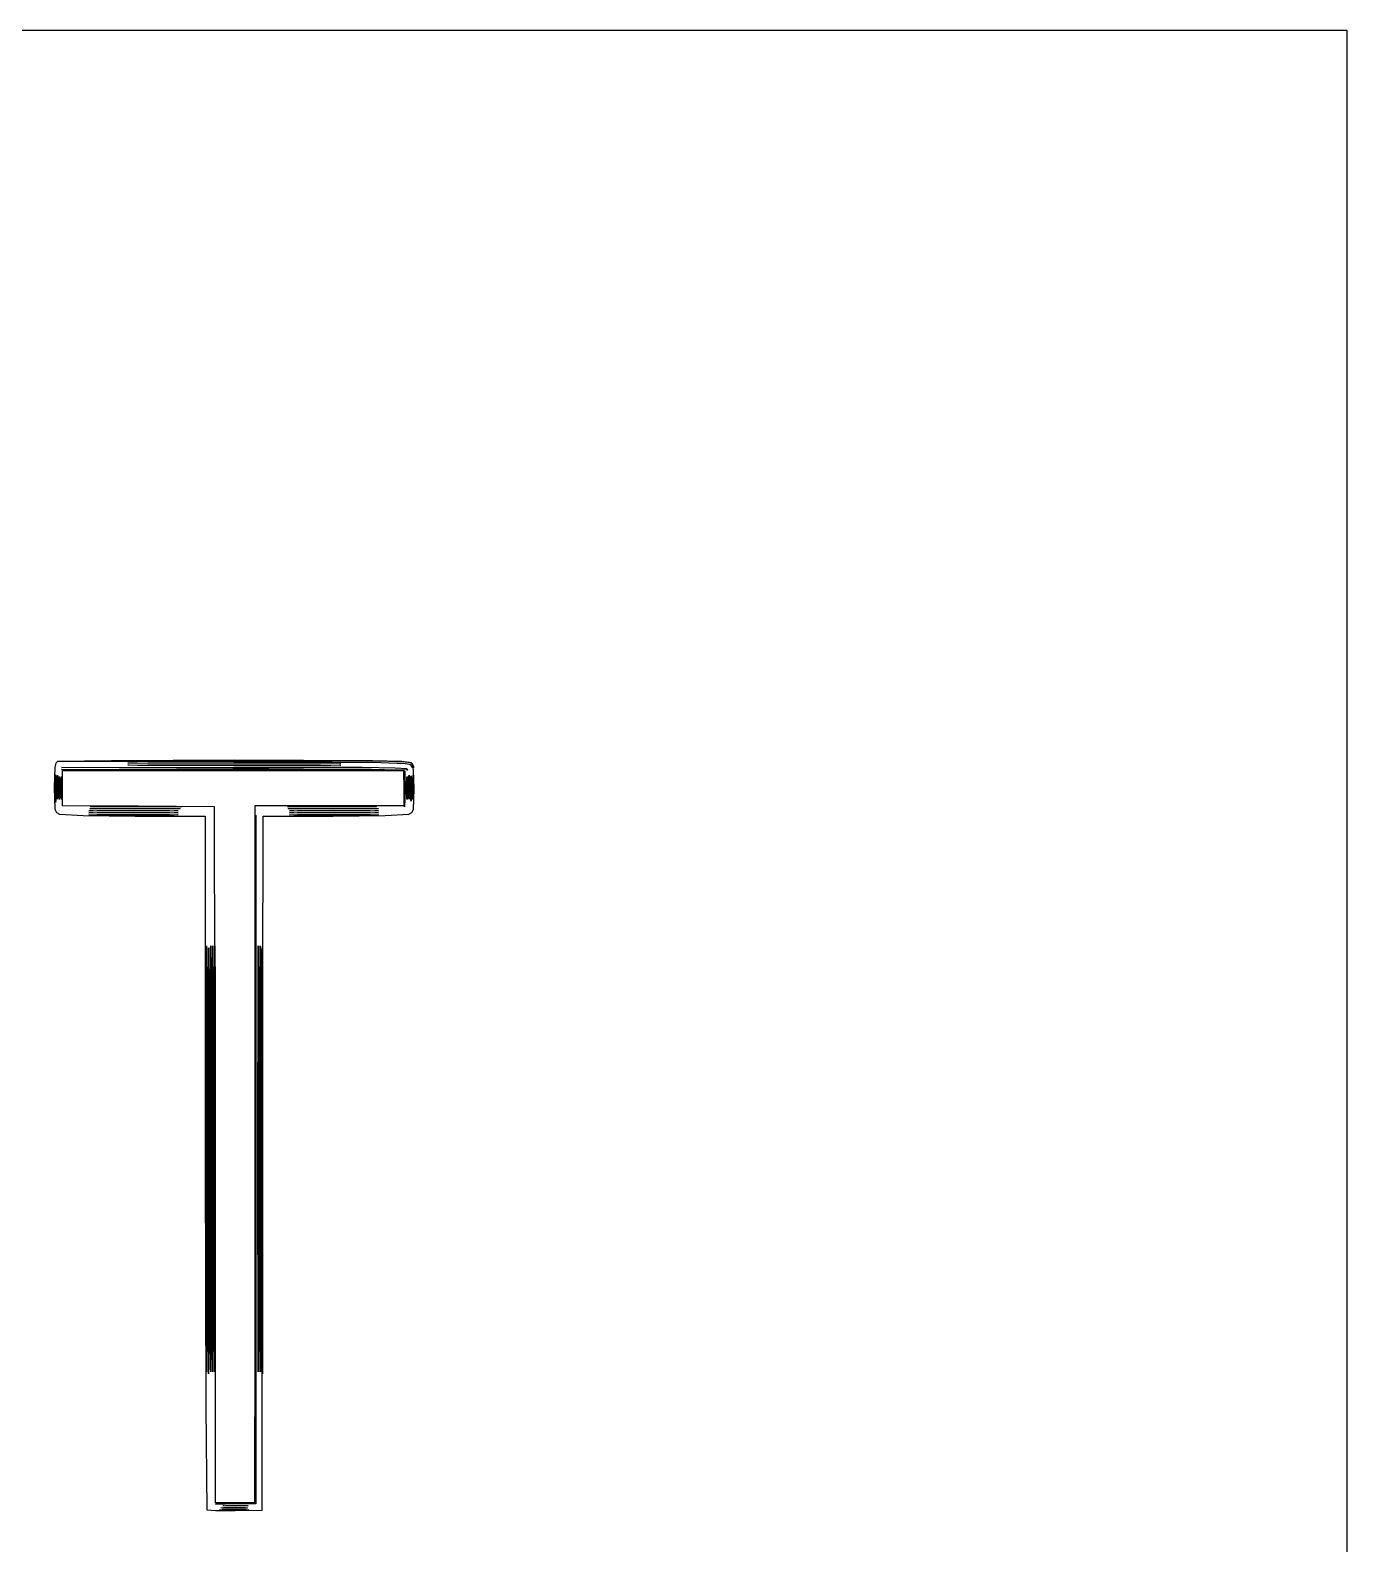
# Model space of a CAD drawing. Extents: x 0 to 635, y 0 to 635.
# Drawn here: x 410.4 to 635, y 376.8 to 635 of the extents above; entities that cross this region are included whole.
import ezdxf

# ---------------------------------------------------------------- set-up
doc = ezdxf.new("R2010")
doc.units = 0

msp = doc.modelspace()

# ---------------------------------------------------------------- linework, layer by layer
at = {"layer": 'Layer 1'}
for p, q in [((317.5, 635), (635, 635)), ((635, 635), (635, 317.5)), ((414.618448, 509.294275), (414.51406, 505.83642)), ((414.788439, 509.98247), (414.618448, 509.294275)), ((415.07208, 510.25487), (414.788439, 509.98247)), ((415.04354, 510.29716), (445.07464, 510.38336)), ((445.12964, 510.20496), (415.04354, 510.29716)), ((424.193555, 510.406084), (415.07208, 510.25487)), ((415.7482, 508.88635), (444.9516, 508.97245)), ((444.9406, 508.79405), (415.7482, 508.88635)), ((415.749, 509.24114), (445.0969, 509.32624)), ((445.206, 509.05866), (415.749, 509.24114)), ((415.925, 505.711), (415.925, 508.706)), ((415.925, 508.706), (445.029, 508.706)), ((445.34038, 510.469), (424.193555, 510.406084)), ((427.040333, 509.982658), (427.08258, 509.991045)), ((427.305528, 509.974742), (427.040333, 509.982658)), ((427.040333, 509.62952), (427.08258, 509.637917)), ((427.305528, 509.621596), (427.040333, 509.62952)), ((427.08258, 509.991045), (430.477, 510.02832)), ((427.08258, 509.637917), (430.477, 509.67525)), ((428.728038, 509.96052), (427.305528, 509.974742)), ((428.728038, 509.607362), (427.305528, 509.621596)), ((445.2055, 509.93232), (428.728038, 509.96052)), ((445.2055, 509.57915), (428.728038, 509.607362)), ((430.477, 510.02832), (459.934, 510.02832)), ((430.477, 510.02832), (430.477, 510.02832)), ((430.477, 509.67525), (459.934, 509.67525)), ((430.477, 509.67525), (430.477, 509.67525)), ((474.133, 508.70175), (444.9406, 508.79405)), ((444.9516, 508.97245), (468.634862, 508.952396)), ((445.029, 508.706), (474.133, 508.706)), ((445.07464, 510.38336), (470.119928, 510.364421)), ((445.0969, 509.32624), (467.055063, 509.300286)), ((470.215636, 510.037425), (445.12964, 510.20496)), ((461.683004, 509.96052), (445.2055, 509.93232)), ((461.683004, 509.6074), (445.2055, 509.57915)), ((445.20591, 509.05861), (445.206, 509.05866)), ((474.77181, 508.79099), (445.20591, 509.05861)), ((468.775324, 510.378295), (445.34038, 510.469)), ((459.934, 510.02832), (463.328453, 509.991045)), ((459.934, 509.67525), (463.328453, 509.637959)), ((463.105511, 509.974742), (461.683004, 509.96052)), ((463.105511, 509.62164), (461.683004, 509.6074)), ((463.370703, 509.982658), (463.105511, 509.974742)), ((463.370703, 509.629565), (463.105511, 509.62164)), ((463.328453, 509.991045), (463.370703, 509.982658)), ((463.328453, 509.637959), (463.370703, 509.629565)), ((467.055063, 509.300286), (472.693558, 509.206049)), ((468.634862, 508.952396), (473.074364, 508.821294)), ((473.812942, 510.247895), (468.775324, 510.378295)), ((470.119928, 510.364421), (474.356463, 510.213635)), ((474.36559, 509.861005), (470.215636, 510.037425)), ((472.693558, 509.206049), (474.6628, 509.05861)), ((473.074364, 508.821294), (474.020127, 508.717909)), ((475.47398, 510.04567), (473.812942, 510.247895)), ((474.020127, 508.717909), (474.3362, 508.58642)), ((474.133, 508.706), (474.133, 505.707)), ((474.204, 505.61698), (474.133, 508.70175)), ((474.3362, 508.58642), (474.3961, 505.32322)), ((474.356463, 510.213635), (475.217976, 510.090842)), ((475.163852, 509.732423), (474.36559, 509.861005)), ((474.6628, 509.05861), (474.77181, 508.79099)), ((475.42394, 509.57037), (475.163852, 509.732423)), ((475.217976, 510.090842), (475.55204, 509.93185)), ((475.42398, 509.5704), (475.42394, 509.57037)), ((475.624746, 509.241111), (475.42398, 509.5704)), ((475.657997, 509.608227), (475.47398, 510.04567)), ((475.55204, 509.93185), (475.813408, 509.498329)), ((475.81517, 509.21108), (475.624746, 509.241111)), ((475.79042, 508.720515), (475.657997, 509.608227)), ((475.89731, 505.62722), (475.79042, 508.720515)), ((475.813408, 509.498329), (475.81517, 509.21108)), ((414.6454, 505.70735), (414.683628, 507.848349)), ((414.683628, 507.848349), (414.724721, 508.032977)), ((414.724721, 508.032977), (414.77452, 507.54656)), ((414.77452, 507.54656), (414.77452, 503.666)), ((414.99452, 505.88386), (415.033347, 507.758548)), ((415.033347, 507.758548), (415.07536, 507.945754)), ((415.07536, 507.945754), (415.12664, 507.55956)), ((415.12664, 507.55956), (415.12664, 504.20817)), ((415.3453, 505.70661), (415.383843, 507.511662)), ((415.383843, 507.511662), (415.425937, 507.720444)), ((415.425937, 507.720444), (415.47784, 507.39295)), ((415.47784, 507.39295), (415.48184, 504.21795)), ((415.6965, 505.70663), (415.735043, 507.511682)), ((415.735043, 507.511682), (415.777137, 507.720464)), ((415.777137, 507.720464), (415.82904, 507.39297)), ((415.82904, 507.39297), (415.83304, 504.21797)), ((474.6132, 505.70703), (474.651743, 507.512083)), ((474.651743, 507.512083), (474.693837, 507.720864)), ((474.693837, 507.720864), (474.74574, 507.39337)), ((474.74574, 507.39337), (474.74974, 504.21837)), ((474.9675, 505.88297), (475.006289, 507.757658)), ((475.006289, 507.757658), (475.048293, 507.944864)), ((475.048293, 507.944864), (475.09961, 507.55867)), ((475.09961, 507.55867), (475.09961, 504.20728)), ((475.32, 505.707), (475.359033, 507.650971)), ((475.359033, 507.650971), (475.400941, 507.816227)), ((475.400941, 507.816227), (475.45166, 507.37087)), ((475.45166, 507.37087), (475.45166, 503.8431)), ((475.6712, 505.88374), (475.70999, 507.758428)), ((475.70999, 507.758428), (475.751998, 507.945634)), ((475.751998, 507.945634), (475.80332, 507.55944)), ((475.80332, 507.55944), (475.80332, 504.20805)), ((414.51406, 505.83642), (414.628674, 502.120094)), ((414.64685, 505.70735), (414.6454, 505.70735)), ((414.683756, 503.506959), (414.64685, 505.70735)), ((414.724505, 503.258066), (414.683756, 503.506959)), ((414.77452, 503.666), (414.724505, 503.258066)), ((415.033317, 504.009181), (414.99452, 505.88386)), ((414.99452, 505.88386), (414.99452, 505.88386)), ((415.075326, 503.821975), (415.033317, 504.009181)), ((415.12664, 504.20817), (415.075326, 503.821975)), ((415.34732, 505.70661), (415.3453, 505.70661)), ((415.38764, 503.959631), (415.34732, 505.70661)), ((415.430216, 503.813706), (415.38764, 503.959631)), ((415.48184, 504.21795), (415.430216, 503.813706)), ((415.69853, 505.70663), (415.6965, 505.70663)), ((415.738845, 503.959651), (415.69853, 505.70663)), ((415.781417, 503.813726), (415.738845, 503.959651)), ((415.83304, 504.21797), (415.781417, 503.813726)), ((415.9246, 502.7176), (415.925, 505.711)), ((474.133, 505.707), (474.133, 502.708)), ((474.27485, 502.53218), (474.204, 505.61698)), ((474.3961, 505.32322), (474.27485, 502.53218)), ((474.61523, 505.70703), (474.6132, 505.70703)), ((474.655545, 503.960051), (474.61523, 505.70703)), ((474.698117, 503.814126), (474.655545, 503.960051)), ((474.74974, 504.21837), (474.698117, 503.814126)), ((475.006292, 504.008291), (474.9675, 505.88297)), ((474.9675, 505.88297), (474.9675, 505.88297)), ((475.048297, 503.821085), (475.006292, 504.008291)), ((475.09961, 504.20728), (475.048297, 503.821085)), ((475.32166, 505.707), (475.32, 505.707)), ((475.359165, 503.704264), (475.32166, 505.707)), ((475.400674, 503.475409), (475.359165, 503.704264)), ((475.45166, 503.8431), (475.400674, 503.475409)), ((475.709997, 504.009061), (475.6712, 505.88374)), ((475.6712, 505.88374), (475.6712, 505.88374)), ((475.752006, 503.821855), (475.709997, 504.009061)), ((475.80332, 504.20805), (475.752006, 503.821855)), ((475.781552, 502.099182), (475.89731, 505.62722)), ((414.628674, 502.120094), (414.897506, 501.554328)), ((414.897506, 501.554328), (415.41897, 501.28805)), ((415.41897, 501.28805), (419.456694, 501.0414)), ((428.8892, 502.6251), (415.9246, 502.7176)), ((419.456694, 501.0414), (428.29537, 500.944)), ((420.431771, 501.167565), (421.81151, 501.20843)), ((421.156757, 501.134123), (420.431771, 501.167565)), ((420.431871, 501.520125), (421.81161, 501.56099)), ((421.156857, 501.486682), (420.431871, 501.520125)), ((420.432821, 501.873559), (421.81256, 501.91443)), ((421.157807, 501.840114), (420.432821, 501.873559)), ((420.566837, 502.226566), (422.00999, 502.26732)), ((420.661619, 502.208733), (420.566837, 502.226566)), ((421.266397, 502.193174), (420.661619, 502.208733)), ((420.702626, 502.579543), (422.20926, 502.62023)), ((420.779871, 502.56174), (420.702626, 502.579543)), ((421.376705, 502.546204), (420.779871, 502.56174)), ((428.09607, 501.10333), (421.156757, 501.134123)), ((428.09617, 501.45589), (421.156857, 501.486682)), ((428.09712, 501.80932), (421.157807, 501.840114)), ((428.27179, 502.16231), (421.266397, 502.193174)), ((428.44813, 502.51531), (421.376705, 502.546204)), ((421.81151, 501.20843), (421.81154, 501.20843)), ((421.81154, 501.20843), (434.15874, 501.20865)), ((421.81161, 501.56099), (421.81164, 501.56099)), ((421.81164, 501.56099), (434.15884, 501.56121)), ((421.81256, 501.91443), (421.81259, 501.91443)), ((421.81259, 501.91443), (434.15979, 501.91465)), ((422.00999, 502.26732), (422.01, 502.26732)), ((422.01, 502.26732), (434.5336, 502.26732)), ((422.20926, 502.62023), (434.90926, 502.62002)), ((422.20926, 502.62023), (422.20926, 502.62023)), ((434.970214, 501.13436), (428.09607, 501.10333)), ((434.970314, 501.48692), (428.09617, 501.45589)), ((434.971264, 501.840355), (428.09712, 501.80932)), ((435.277187, 502.193178), (428.27179, 502.16231)), ((428.29537, 500.944), (440.267, 500.944)), ((435.58483, 502.545982), (428.44813, 502.51531)), ((441.8538, 502.5325), (428.8892, 502.6251)), ((434.15874, 501.20865), (435.624645, 501.167826)), ((434.15884, 501.56121), (435.624745, 501.520386)), ((434.15979, 501.91465), (435.625695, 501.873825)), ((434.5336, 502.26732), (435.976749, 502.22657)), ((434.90926, 502.62002), (436.329579, 502.5793)), ((435.550038, 501.149957), (434.970214, 501.13436)), ((435.550138, 501.502517), (434.970314, 501.48692)), ((435.551088, 501.855954), (434.971264, 501.840355)), ((435.881966, 502.208738), (435.277187, 502.193178)), ((435.624645, 501.167826), (435.550038, 501.149957)), ((435.624745, 501.520386), (435.550138, 501.502517)), ((435.625695, 501.873825), (435.551088, 501.855954)), ((436.214588, 502.561501), (435.58483, 502.545982)), ((435.976749, 502.22657), (435.881966, 502.208738)), ((436.329579, 502.5793), (436.214588, 502.561501)), ((440.267, 500.944), (440.267, 441.913)), ((441.943, 443.1776), (441.8538, 502.5325)), ((461.433, 502.708), (448.733, 502.708)), ((448.733, 502.708), (448.733, 443.265)), ((448.82198, 442.48432), (448.91278, 501.12082)), ((448.91278, 501.12082), (448.913, 442.383)), ((450.05725, 441.76567), (450.14645, 500.94417)), ((450.14645, 500.94417), (462.117, 500.944)), ((454.297697, 502.579119), (455.67744, 502.61999)), ((455.022684, 502.545674), (454.297697, 502.579119)), ((454.433541, 502.226566), (455.87669, 502.26732)), ((454.528324, 502.208733), (454.433541, 502.226566)), ((455.133102, 502.193174), (454.528324, 502.208733)), ((454.651177, 501.167565), (456.03092, 501.20843)), ((455.376164, 501.134123), (454.651177, 501.167565)), ((454.651277, 501.520125), (456.03102, 501.56099)), ((455.376264, 501.486682), (454.651277, 501.520125)), ((454.652227, 501.873559), (456.03197, 501.91443)), ((455.377214, 501.840114), (454.652227, 501.873559)), ((461.962, 502.51488), (455.022684, 502.545674)), ((462.1385, 502.16231), (455.133102, 502.193174)), ((462.31548, 501.10333), (455.376164, 501.134123)), ((462.31558, 501.45589), (455.376264, 501.486682)), ((462.31653, 501.80932), (455.377214, 501.840114)), ((455.67744, 502.61999), (455.67746, 502.61999)), ((455.67746, 502.61999), (468.02466, 502.6202)), ((455.87669, 502.26732), (455.8767, 502.26732)), ((455.8767, 502.26732), (468.4003, 502.26732)), ((456.03092, 501.20843), (456.03094, 501.20843)), ((456.03094, 501.20843), (468.37814, 501.20865)), ((456.03102, 501.56099), (456.03104, 501.56099)), ((456.03104, 501.56099), (468.37824, 501.56121)), ((456.03197, 501.91443), (456.03199, 501.91443)), ((456.03199, 501.91443), (468.37919, 501.91465)), ((474.133, 502.708), (461.433, 502.708)), ((468.836139, 502.54591), (461.962, 502.51488)), ((462.117, 500.944), (470.954887, 501.0414)), ((469.143896, 502.193178), (462.1385, 502.16231)), ((469.189619, 501.13436), (462.31548, 501.10333)), ((469.189719, 501.48692), (462.31558, 501.45589)), ((469.190669, 501.840355), (462.31653, 501.80932)), ((468.02466, 502.6202), (469.490569, 502.579376)), ((468.37814, 501.20865), (469.844049, 501.167826)), ((468.37824, 501.56121), (469.844149, 501.520386)), ((468.37919, 501.91465), (469.845099, 501.873825)), ((468.4003, 502.26732), (469.843455, 502.22657)), ((469.415963, 502.561507), (468.836139, 502.54591)), ((469.748673, 502.208738), (469.143896, 502.193178)), ((469.769443, 501.149957), (469.189619, 501.13436)), ((469.769543, 501.502517), (469.189719, 501.48692)), ((469.770493, 501.855954), (469.190669, 501.840355)), ((469.490569, 502.579376), (469.415963, 502.561507)), ((469.843455, 502.22657), (469.748673, 502.208738)), ((469.844049, 501.167826), (469.769443, 501.149957)), ((469.844149, 501.520386), (469.769543, 501.502517)), ((469.845099, 501.873825), (469.770493, 501.855954)), ((470.954887, 501.0414), (474.9924, 501.28805)), ((474.9924, 501.28805), (475.512577, 501.552633)), ((475.512577, 501.552633), (475.781552, 502.099182)), ((440.467087, 475.480277), (440.480747, 478.308099)), ((440.480747, 478.308099), (440.48835, 478.828916)), ((440.48835, 478.828916), (440.496405, 478.734279)), ((440.496405, 478.734279), (440.5322, 471.90034)), ((440.819088, 475.127888), (440.832747, 477.955709)), ((440.832747, 477.955709), (440.84035, 478.476526)), ((440.84035, 478.476526), (440.848405, 478.381889)), ((440.848405, 478.381889), (440.8842, 471.54795)), ((441.172087, 475.480277), (441.185747, 478.308099)), ((441.185747, 478.308099), (441.19335, 478.828916)), ((441.19335, 478.828916), (441.201405, 478.734279)), ((441.201405, 478.734279), (441.2372, 471.90034)), ((441.525087, 475.480668), (441.538747, 478.308489)), ((441.538747, 478.308489), (441.54635, 478.829306)), ((441.54635, 478.829306), (441.554405, 478.734669)), ((441.554405, 478.734669), (441.5902, 471.90073)), ((441.8771, 475.480668), (441.890771, 478.308489)), ((441.890771, 478.308489), (441.898382, 478.829306)), ((441.898382, 478.829306), (441.906447, 478.734669)), ((441.906447, 478.734669), (441.9423, 471.90073)), ((449.285327, 475.479987), (449.298987, 478.307809)), ((449.298987, 478.307809), (449.30659, 478.828626)), ((449.30659, 478.828626), (449.314645, 478.733989)), ((449.314645, 478.733989), (449.35044, 471.90005)), ((449.638908, 475.481148), (449.652567, 478.308969)), ((449.652567, 478.308969), (449.66017, 478.829786)), ((449.66017, 478.829786), (449.668225, 478.735149)), ((449.668225, 478.735149), (449.70402, 471.90121)), ((449.99128, 475.127587), (450.004951, 477.955409)), ((450.004951, 477.955409), (450.012562, 478.476226)), ((450.012562, 478.476226), (450.020627, 478.381589)), ((450.020627, 478.381589), (450.05648, 471.54765)), ((440.44, 442.55944), (440.467087, 475.480277)), ((440.792, 442.20705), (440.819088, 475.127888)), ((441.145, 442.55944), (441.172087, 475.480277)), ((441.498, 442.55983), (441.525087, 475.480668)), ((441.85, 442.55983), (441.8771, 475.480668)), ((449.25824, 442.55915), (449.285327, 475.479987)), ((449.61182, 442.56031), (449.638908, 475.481148)), ((449.96418, 442.20675), (449.99128, 475.127587)), ((440.5322, 471.90034), (440.5322, 412.98644)), ((440.8842, 471.54795), (440.8842, 412.63405)), ((441.2372, 471.90034), (441.2372, 412.98644)), ((441.5902, 471.90073), (441.5902, 412.98683)), ((441.9423, 471.90073), (441.9423, 412.98683)), ((449.35044, 471.90005), (449.35044, 412.98615)), ((449.70402, 471.90121), (449.70402, 412.98731)), ((450.05648, 471.54765), (450.05648, 412.63375)), ((440.267, 441.913), (440.338956, 400.150075)), ((440.467087, 409.570387), (440.44, 442.55944)), ((440.44, 442.55944), (440.44, 442.55944)), ((440.819088, 409.217998), (440.792, 442.20705)), ((440.792, 442.20705), (440.792, 442.20705)), ((441.172087, 409.570387), (441.145, 442.55944)), ((441.145, 442.55944), (441.145, 442.55944)), ((441.525087, 409.570778), (441.498, 442.55983)), ((441.498, 442.55983), (441.498, 442.55983)), ((441.877138, 409.570778), (441.85, 442.55983)), ((441.85, 442.55983), (441.85, 442.55983)), ((442.033, 383.822), (441.943, 443.1776)), ((448.73118, 383.84782), (448.82198, 442.48432)), ((448.733, 443.265), (448.733, 383.822)), ((448.913, 442.383), (448.913, 383.646)), ((449.285327, 409.570097), (449.25824, 442.55915)), ((449.25824, 442.55915), (449.25824, 442.55915)), ((449.638908, 409.571258), (449.61182, 442.56031)), ((449.61182, 442.56031), (449.61182, 442.56031)), ((449.991317, 409.217697), (449.96418, 442.20675)), ((449.96418, 442.20675), (449.96418, 442.20675)), ((449.96839, 382.58761), (450.05725, 441.76567)), ((440.5322, 412.98644), (440.496405, 406.242592)), ((440.8842, 412.63405), (440.848405, 405.890202)), ((441.2372, 412.98644), (441.201405, 406.242592)), ((441.5902, 412.98683), (441.554405, 406.242982)), ((441.9423, 412.98683), (441.906489, 406.242982)), ((449.35044, 412.98615), (449.314645, 406.242302)), ((449.70402, 412.98731), (449.668225, 406.243462)), ((450.05648, 412.63375), (450.020669, 405.889902)), ((440.480747, 406.708182), (440.467087, 409.570387)), ((440.832747, 406.355792), (440.819088, 409.217998)), ((441.185747, 406.708182), (441.172087, 409.570387)), ((441.538747, 406.708572), (441.525087, 409.570778)), ((441.890815, 406.708572), (441.877138, 409.570778)), ((449.298987, 406.707892), (449.285327, 409.570097)), ((449.652567, 406.709052), (449.638908, 409.571258)), ((450.004995, 406.355492), (449.991317, 409.217697)), ((440.48835, 406.168229), (440.480747, 406.708182)), ((440.496405, 406.242592), (440.48835, 406.168229)), ((440.84035, 405.815839), (440.832747, 406.355792)), ((440.848405, 405.890202), (440.84035, 405.815839)), ((441.19335, 406.168229), (441.185747, 406.708182)), ((441.201405, 406.242592), (441.19335, 406.168229)), ((441.54635, 406.168619), (441.538747, 406.708572)), ((441.554405, 406.242982), (441.54635, 406.168619)), ((441.898427, 406.168619), (441.890815, 406.708572)), ((441.906489, 406.242982), (441.898427, 406.168619)), ((449.30659, 406.167939), (449.298987, 406.707892)), ((449.314645, 406.242302), (449.30659, 406.167939)), ((449.66017, 406.169099), (449.652567, 406.709052)), ((449.668225, 406.243462), (449.66017, 406.169099)), ((450.012607, 405.815539), (450.004995, 406.355492)), ((450.020669, 405.889902), (450.012607, 405.815539)), ((440.338956, 400.150075), (440.51193, 382.6366)), ((440.51193, 382.6366), (442.037868, 382.492384)), ((442.03221, 383.6056), (445.38335, 383.72678)), ((445.4726, 383.6258), (442.03221, 383.6056)), ((445.383, 383.822), (442.033, 383.822)), ((442.037868, 382.492384), (445.36262, 382.48961)), ((442.709802, 382.622234), (443.1773, 382.67165)), ((442.936422, 382.581759), (442.709802, 382.622234)), ((442.927255, 382.974398), (443.3541, 383.02471)), ((443.134167, 382.933199), (442.927255, 382.974398)), ((445.20578, 382.54436), (442.936422, 382.581759)), ((445.20619, 382.89514), (443.134167, 382.933199)), ((443.1773, 382.67165), (447.23425, 382.67165)), ((443.1773, 382.67165), (443.1773, 382.67165)), ((443.272548, 383.325747), (443.7179, 383.37632)), ((443.437806, 383.284076), (443.272548, 383.325747)), ((443.3541, 383.02471), (447.05827, 383.02471)), ((443.3541, 383.02471), (443.3541, 383.02471)), ((445.38177, 383.24467), (443.437806, 383.284076)), ((443.7179, 383.37665), (447.24568, 383.37465)), ((443.7179, 383.37632), (443.7179, 383.37665)), ((447.475132, 382.581755), (445.20578, 382.54436)), ((447.278204, 382.933188), (445.20619, 382.89514)), ((445.36262, 382.48961), (449.96839, 382.58761)), ((445.38, 383.72664), (448.73118, 383.84782)), ((445.38335, 383.72678), (445.38, 383.72664)), ((447.384519, 383.282165), (445.38177, 383.24467)), ((448.733, 383.822), (445.383, 383.822)), ((448.913, 383.646), (445.4726, 383.6258)), ((447.05827, 383.02471), (447.485115, 382.974385)), ((447.23425, 382.67165), (447.70175, 382.62223)), ((447.24568, 383.37465), (447.613375, 383.323667)), ((447.485115, 382.974385), (447.278204, 382.933188)), ((447.613375, 383.323667), (447.384519, 383.282165)), ((447.70175, 382.62223), (447.475132, 382.581755))]:
    msp.add_line(p, q, dxfattribs=at)

doc.saveas('drawing.dxf')
